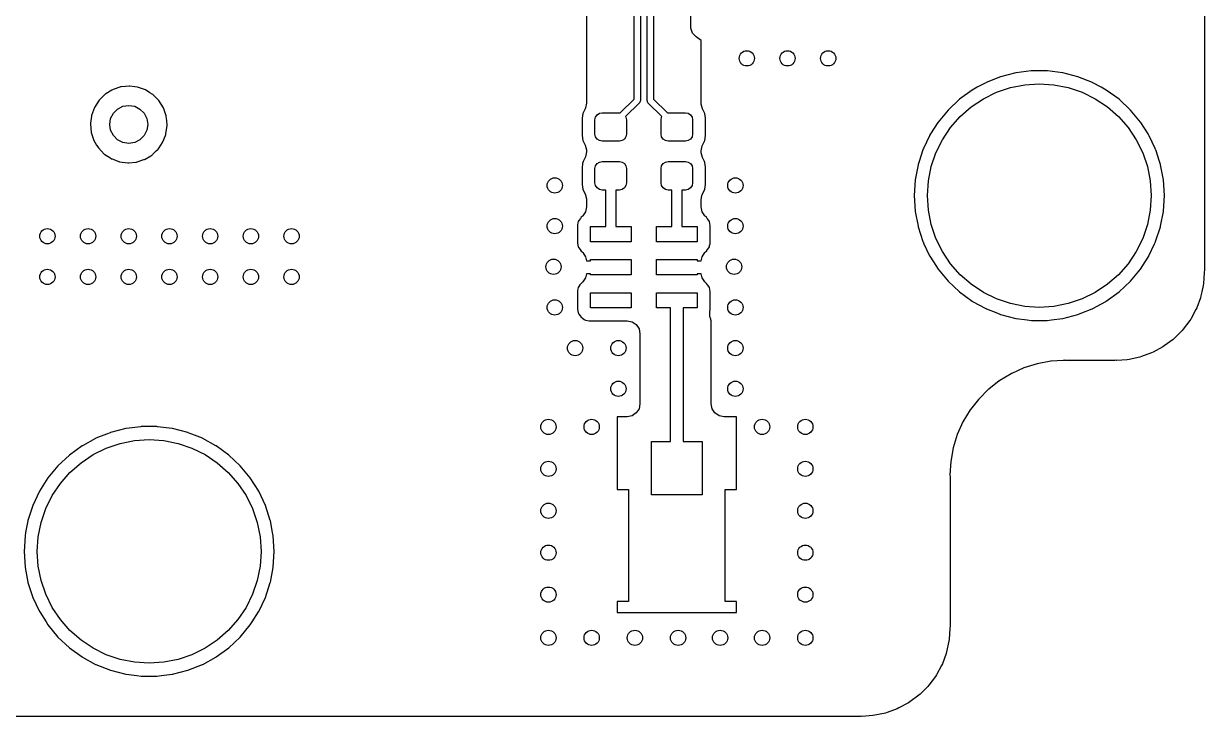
# Model space of a CAD drawing. Extents: x 0.99 to 4.24, y -7.27 to -4.02.
# Drawn here: x 3.328 to 4.242, y -7.273 to -6.737 of the extents above; entities that cross this region are included whole.
import ezdxf

# ---------------------------------------------------------------- set-up
doc = ezdxf.new("R2010")
doc.units = 0
doc.header["$MEASUREMENT"] = 0
doc.layers.add('BLACK', color=7, linetype='CONTINUOUS')

msp = doc.modelspace()

# ---------------------------------------------------------------- linework, layer by layer
at = {"layer": 'BLACK', "linetype": 'CONTINUOUS'}
for p, q in [((4.24195, -5.79568), (4.24195, -6.92717)), ((3.80557, -6.59087), (3.80557, -6.79634)), ((3.81057, -6.79634), (3.81057, -6.59087)), ((3.80057, -6.7953), (3.80057, -6.60472)), ((3.81557, -6.60472), (3.81557, -6.7953)), ((3.76378, -6.68799), (3.76378, -6.79838)), ((3.84449, -6.73911), (3.84449, -6.71565)), ((3.84459, -6.74052), (3.84449, -6.73911)), ((3.84588, -6.74419), (3.84459, -6.74052)), ((3.84847, -6.74708), (3.84588, -6.74419)), ((3.85236, -6.75), (3.84847, -6.74708)), ((3.85236, -6.79838), (3.85236, -6.75)), ((4.08425, -6.77799), (4.07295, -6.78247)), ((4.09603, -6.77497), (4.08425, -6.77799)), ((4.09634, -6.77493), (4.09603, -6.77497)), ((4.10778, -6.77348), (4.09634, -6.77493)), ((4.09634, -6.77493), (4.09634, -6.77493)), ((4.10809, -6.77344), (4.10778, -6.77348)), ((4.12025, -6.77344), (4.10809, -6.77344)), ((4.12056, -6.77348), (4.12025, -6.77344)), ((4.13201, -6.77493), (4.12056, -6.77348)), ((4.13232, -6.77497), (4.13201, -6.77493)), ((4.13201, -6.77493), (4.13201, -6.77493)), ((4.14409, -6.77799), (4.13232, -6.77497)), ((4.1554, -6.78247), (4.14409, -6.77799)), ((3.39631, -6.78835), (3.39162, -6.79124)), ((3.39679, -6.78806), (3.39631, -6.78835)), ((3.39631, -6.78835), (3.39631, -6.78835)), ((3.39732, -6.78788), (3.39679, -6.78806)), ((3.40254, -6.7861), (3.39732, -6.78788)), ((3.39732, -6.78788), (3.39732, -6.78788)), ((3.40306, -6.78592), (3.40254, -6.7861)), ((3.40362, -6.78586), (3.40306, -6.78592)), ((3.40699, -6.78551), (3.40362, -6.78586)), ((3.40362, -6.78586), (3.40362, -6.78586)), ((3.40966, -6.78523), (3.40699, -6.78551)), ((3.41021, -6.78529), (3.40966, -6.78523)), ((3.41411, -6.78576), (3.41021, -6.78529)), ((3.41021, -6.78529), (3.41021, -6.78529)), ((3.41624, -6.78601), (3.41411, -6.78576)), ((3.42248, -6.78824), (3.41624, -6.78601)), ((3.42586, -6.79038), (3.42248, -6.78824)), ((4.06229, -6.78833), (4.05245, -6.79547)), ((4.06616, -6.7862), (4.06229, -6.78833)), ((4.07267, -6.78262), (4.06616, -6.7862)), ((4.07087, -6.79507), (4.08103, -6.79006)), ((4.07295, -6.78247), (4.07267, -6.78262)), ((4.07267, -6.78262), (4.07267, -6.78262)), ((4.08103, -6.79006), (4.09176, -6.78642)), ((4.09176, -6.78642), (4.10287, -6.78421)), ((4.10287, -6.78421), (4.11417, -6.78346)), ((4.11417, -6.78346), (4.12548, -6.78421)), ((4.12548, -6.78421), (4.13659, -6.78642)), ((4.13659, -6.78642), (4.14732, -6.79006)), ((4.14732, -6.79006), (4.15748, -6.79507)), ((4.15567, -6.78262), (4.1554, -6.78247)), ((4.16218, -6.7862), (4.15567, -6.78262)), ((4.15567, -6.78262), (4.15567, -6.78262)), ((4.16605, -6.78833), (4.16218, -6.7862)), ((4.17589, -6.79547), (4.16605, -6.78833)), ((3.38641, -6.79617), (3.38282, -6.80174)), ((3.39048, -6.79218), (3.38641, -6.79617)), ((3.39074, -6.79192), (3.39048, -6.79218)), ((3.39114, -6.79153), (3.39074, -6.79192)), ((3.39074, -6.79192), (3.39074, -6.79192)), ((3.39162, -6.79124), (3.39114, -6.79153)), ((3.42761, -6.79149), (3.42586, -6.79038)), ((3.42808, -6.79179), (3.42761, -6.79149)), ((3.42761, -6.79149), (3.42761, -6.79149)), ((3.43275, -6.79649), (3.42808, -6.79179)), ((3.43626, -6.80211), (3.43275, -6.79649)), ((3.76378, -6.79838), (3.76302, -6.80219)), ((3.78984, -6.80604), (3.80057, -6.7953)), ((3.80484, -6.79811), (3.79401, -6.80893)), ((3.80529, -6.79702), (3.80484, -6.79811)), ((3.80557, -6.79634), (3.80529, -6.79702)), ((3.8113, -6.79811), (3.81057, -6.79634)), ((3.82213, -6.80893), (3.8113, -6.79811)), ((3.81557, -6.7953), (3.82631, -6.80604)), ((3.85239, -6.79916), (3.85236, -6.79838)), ((3.85345, -6.8029), (3.85239, -6.79916)), ((4.05245, -6.79547), (4.04359, -6.8038)), ((4.06145, -6.80136), (4.07087, -6.79507)), ((4.15748, -6.79507), (4.1669, -6.80136)), ((4.18476, -6.8038), (4.17589, -6.79547)), ((3.38055, -6.80797), (3.38048, -6.80852)), ((3.38282, -6.80174), (3.38055, -6.80797)), ((3.39541, -6.8104), (3.3975, -6.80628)), ((3.3975, -6.80628), (3.40077, -6.80302)), ((3.40077, -6.80302), (3.40489, -6.80092)), ((3.40489, -6.80092), (3.40945, -6.8002)), ((3.40945, -6.8002), (3.41401, -6.80092)), ((3.41401, -6.80092), (3.41813, -6.80302)), ((3.41813, -6.80302), (3.42139, -6.80628)), ((3.42139, -6.80628), (3.42349, -6.8104)), ((3.43844, -6.80837), (3.43626, -6.80211)), ((3.43851, -6.80893), (3.43844, -6.80837)), ((3.76083, -6.80656), (3.76026, -6.8102)), ((3.76119, -6.80586), (3.76083, -6.80656)), ((3.76269, -6.8029), (3.76119, -6.80586)), ((3.76119, -6.80586), (3.76119, -6.80586)), ((3.76302, -6.80219), (3.76269, -6.8029)), ((3.7707, -6.80931), (3.77189, -6.80752)), ((3.77189, -6.80752), (3.77368, -6.80633)), ((3.77368, -6.80633), (3.77579, -6.80591)), ((3.77579, -6.80591), (3.78917, -6.80591)), ((3.78917, -6.80591), (3.78984, -6.80604)), ((3.82631, -6.80604), (3.82697, -6.80591)), ((3.82697, -6.80591), (3.84035, -6.80591)), ((3.84035, -6.80591), (3.84246, -6.80633)), ((3.84246, -6.80633), (3.84425, -6.80752)), ((3.84425, -6.80752), (3.84545, -6.80931)), ((3.85495, -6.80586), (3.85345, -6.8029)), ((3.85531, -6.80656), (3.85495, -6.80586)), ((3.85495, -6.80586), (3.85495, -6.80586)), ((3.85589, -6.8102), (3.85531, -6.80656)), ((4.04359, -6.8038), (4.03584, -6.81317)), ((4.05293, -6.80883), (4.06145, -6.80136)), ((4.1669, -6.80136), (4.17542, -6.80883)), ((4.19251, -6.81317), (4.18476, -6.8038)), ((3.37979, -6.81399), (3.37972, -6.81455)), ((3.37972, -6.81455), (3.38036, -6.82114)), ((3.38048, -6.80852), (3.37979, -6.81399)), ((3.38048, -6.80852), (3.38048, -6.80852)), ((3.39469, -6.81496), (3.39541, -6.8104)), ((3.39541, -6.81952), (3.39469, -6.81496)), ((3.42349, -6.8104), (3.42421, -6.81496)), ((3.42421, -6.81496), (3.42349, -6.81952)), ((3.43825, -6.82236), (3.43917, -6.81579)), ((3.43861, -6.80981), (3.43851, -6.80893)), ((3.43851, -6.80893), (3.43851, -6.80893)), ((3.43918, -6.81496), (3.43861, -6.80981)), ((3.43917, -6.81579), (3.43918, -6.81496)), ((3.76026, -6.8102), (3.76026, -6.82366)), ((3.77028, -6.81142), (3.7707, -6.80931)), ((3.77028, -6.82244), (3.77028, -6.81142)), ((3.79401, -6.80893), (3.79427, -6.80931)), ((3.79427, -6.80931), (3.79469, -6.81142)), ((3.79469, -6.81142), (3.79469, -6.82244)), ((3.82146, -6.81142), (3.82188, -6.80931)), ((3.82146, -6.82244), (3.82146, -6.81142)), ((3.82188, -6.80931), (3.82213, -6.80893)), ((3.84545, -6.80931), (3.84587, -6.81142)), ((3.84587, -6.81142), (3.84587, -6.82244)), ((3.85589, -6.82366), (3.85589, -6.8102)), ((4.03567, -6.81343), (4.03001, -6.82236)), ((4.03584, -6.81317), (4.03567, -6.81343)), ((4.03916, -6.82677), (4.04546, -6.81735)), ((4.04546, -6.81735), (4.05293, -6.80883)), ((4.17542, -6.80883), (4.18289, -6.81735)), ((4.18289, -6.81735), (4.18918, -6.82677)), ((4.19267, -6.81343), (4.19251, -6.81317)), ((4.19834, -6.82236), (4.19267, -6.81343)), ((3.38036, -6.82114), (3.38246, -6.82743)), ((3.3975, -6.82364), (3.39541, -6.81952)), ((3.40077, -6.8269), (3.3975, -6.82364)), ((3.42139, -6.82364), (3.41813, -6.8269)), ((3.42349, -6.81952), (3.42139, -6.82364)), ((3.43589, -6.82855), (3.43775, -6.82366)), ((3.43775, -6.82366), (3.43805, -6.82288)), ((3.43805, -6.82288), (3.43825, -6.82236)), ((3.43805, -6.82288), (3.43805, -6.82288)), ((3.76026, -6.82366), (3.76083, -6.8273)), ((3.7707, -6.82455), (3.77028, -6.82244)), ((3.77189, -6.82634), (3.7707, -6.82455)), ((3.77368, -6.82753), (3.77189, -6.82634)), ((3.79307, -6.82634), (3.79128, -6.82753)), ((3.79427, -6.82455), (3.79307, -6.82634)), ((3.79469, -6.82244), (3.79427, -6.82455)), ((3.82188, -6.82455), (3.82146, -6.82244)), ((3.82307, -6.82634), (3.82188, -6.82455)), ((3.82486, -6.82753), (3.82307, -6.82634)), ((3.84425, -6.82634), (3.84246, -6.82753)), ((3.84545, -6.82455), (3.84425, -6.82634)), ((3.84587, -6.82244), (3.84545, -6.82455)), ((3.85531, -6.8273), (3.85589, -6.82366)), ((4.02919, -6.82372), (4.02459, -6.8335)), ((4.02932, -6.82343), (4.02919, -6.82372)), ((4.03001, -6.82236), (4.02932, -6.82343)), ((4.03415, -6.83693), (4.03916, -6.82677)), ((4.18918, -6.82677), (4.19419, -6.83693)), ((4.19902, -6.82343), (4.19834, -6.82236)), ((4.19915, -6.82372), (4.19902, -6.82343)), ((4.20376, -6.8335), (4.19915, -6.82372)), ((3.38246, -6.82743), (3.38459, -6.83095)), ((3.38459, -6.83095), (3.38546, -6.8324)), ((3.38546, -6.8324), (3.38589, -6.8331)), ((3.38589, -6.8331), (3.3905, -6.83787)), ((3.40489, -6.829), (3.40077, -6.8269)), ((3.40945, -6.82972), (3.40489, -6.829)), ((3.41401, -6.829), (3.40945, -6.82972)), ((3.41813, -6.8269), (3.41401, -6.829)), ((3.42792, -6.83818), (3.43075, -6.83548)), ((3.43075, -6.83548), (3.43223, -6.83407)), ((3.43223, -6.83407), (3.43287, -6.8331)), ((3.43287, -6.8331), (3.43559, -6.82902)), ((3.43559, -6.82902), (3.43589, -6.82855)), ((3.76083, -6.8273), (3.76119, -6.828)), ((3.76119, -6.828), (3.76119, -6.828)), ((3.76119, -6.828), (3.76269, -6.83095)), ((3.76269, -6.83095), (3.76375, -6.83469)), ((3.76375, -6.83469), (3.76378, -6.83548)), ((3.76378, -6.83548), (3.76378, -6.83618)), ((3.77579, -6.82795), (3.77368, -6.82753)), ((3.78917, -6.82795), (3.77579, -6.82795)), ((3.79128, -6.82753), (3.78917, -6.82795)), ((3.82697, -6.82795), (3.82486, -6.82753)), ((3.84035, -6.82795), (3.82697, -6.82795)), ((3.84246, -6.82753), (3.84035, -6.82795)), ((3.85236, -6.83548), (3.85312, -6.83166)), ((3.85236, -6.83618), (3.85236, -6.83548)), ((3.85312, -6.83166), (3.85345, -6.83095)), ((3.85345, -6.83095), (3.85495, -6.828)), ((3.85495, -6.828), (3.85531, -6.8273)), ((3.85495, -6.828), (3.85495, -6.828)), ((4.02405, -6.83473), (4.02115, -6.84365)), ((4.02415, -6.83444), (4.02405, -6.83473)), ((4.02459, -6.8335), (4.02415, -6.83444)), ((4.2042, -6.83444), (4.20376, -6.8335)), ((4.2043, -6.83473), (4.2042, -6.83444)), ((4.20719, -6.84365), (4.2043, -6.83473)), ((3.3905, -6.83787), (3.39096, -6.83818)), ((3.39096, -6.83818), (3.39096, -6.83818)), ((3.39096, -6.83818), (3.39482, -6.8407)), ((3.39482, -6.8407), (3.39604, -6.8415)), ((3.39604, -6.8415), (3.39656, -6.84169)), ((3.39656, -6.84169), (3.39795, -6.84221)), ((3.39795, -6.84221), (3.40226, -6.84381)), ((3.40226, -6.84381), (3.40883, -6.84469)), ((3.40883, -6.84469), (3.40938, -6.84464)), ((3.40938, -6.84464), (3.41487, -6.84414)), ((3.40938, -6.84464), (3.40938, -6.84464)), ((3.41487, -6.84414), (3.41543, -6.84409)), ((3.41487, -6.84414), (3.41487, -6.84414)), ((3.41543, -6.84409), (3.41596, -6.84392)), ((3.41596, -6.84392), (3.4212, -6.84221)), ((3.41596, -6.84392), (3.41596, -6.84392)), ((3.4212, -6.84221), (3.42173, -6.84204)), ((3.4212, -6.84221), (3.4212, -6.84221)), ((3.42173, -6.84204), (3.42221, -6.84175)), ((3.42221, -6.84175), (3.4264, -6.83926)), ((3.42221, -6.84175), (3.42221, -6.84175)), ((3.4264, -6.83926), (3.42743, -6.83864)), ((3.42743, -6.83864), (3.42792, -6.83818)), ((3.76083, -6.84435), (3.76071, -6.84513)), ((3.76119, -6.84365), (3.76083, -6.84435)), ((3.76269, -6.8407), (3.76119, -6.84365)), ((3.76119, -6.84365), (3.76119, -6.84365)), ((3.76302, -6.83999), (3.76269, -6.8407)), ((3.76378, -6.83618), (3.76302, -6.83999)), ((3.77189, -6.84532), (3.77368, -6.84412)), ((3.77368, -6.84412), (3.77579, -6.8437)), ((3.77579, -6.8437), (3.78917, -6.8437)), ((3.78917, -6.8437), (3.79128, -6.84412)), ((3.79128, -6.84412), (3.79307, -6.84532)), ((3.82307, -6.84532), (3.82486, -6.84412)), ((3.82486, -6.84412), (3.82697, -6.8437)), ((3.82697, -6.8437), (3.84035, -6.8437)), ((3.84035, -6.8437), (3.84246, -6.84412)), ((3.84246, -6.84412), (3.84425, -6.84532)), ((3.85239, -6.83696), (3.85236, -6.83618)), ((3.85345, -6.8407), (3.85239, -6.83696)), ((3.85495, -6.84365), (3.85345, -6.8407)), ((3.85531, -6.84435), (3.85495, -6.84365)), ((3.85495, -6.84365), (3.85495, -6.84365)), ((3.85589, -6.84799), (3.85531, -6.84435)), ((4.02115, -6.84365), (4.02039, -6.846)), ((4.03051, -6.84766), (4.03415, -6.83693)), ((4.19419, -6.83693), (4.19784, -6.84766)), ((4.20796, -6.846), (4.20719, -6.84365)), ((3.76057, -6.846), (3.76026, -6.84799)), ((3.76026, -6.84799), (3.76026, -6.86146)), ((3.76071, -6.84513), (3.76057, -6.846)), ((3.77028, -6.84921), (3.7707, -6.8471)), ((3.77028, -6.86024), (3.77028, -6.84921)), ((3.7707, -6.8471), (3.77189, -6.84532)), ((3.79307, -6.84532), (3.79427, -6.8471)), ((3.79427, -6.8471), (3.79469, -6.84921)), ((3.79469, -6.84921), (3.79469, -6.86024)), ((3.82146, -6.84921), (3.82188, -6.8471)), ((3.82146, -6.86024), (3.82146, -6.84921)), ((3.82188, -6.8471), (3.82307, -6.84532)), ((3.84425, -6.84532), (3.84545, -6.8471)), ((3.84545, -6.8471), (3.84587, -6.84921)), ((3.84587, -6.84921), (3.84587, -6.86024)), ((3.85589, -6.86146), (3.85589, -6.84799)), ((4.02008, -6.8476), (4.01811, -6.85794)), ((4.02033, -6.84631), (4.02008, -6.8476)), ((4.02039, -6.846), (4.02033, -6.84631)), ((4.02033, -6.84631), (4.02033, -6.84631)), ((4.0283, -6.85877), (4.03051, -6.84766)), ((4.19784, -6.84766), (4.20005, -6.85877)), ((4.20801, -6.84631), (4.20796, -6.846)), ((4.20826, -6.8476), (4.20801, -6.84631)), ((4.20801, -6.84631), (4.20801, -6.84631)), ((4.21023, -6.85794), (4.20826, -6.8476)), ((3.76026, -6.86146), (3.76083, -6.8651)), ((3.7707, -6.86235), (3.77028, -6.86024)), ((3.77189, -6.86413), (3.7707, -6.86235)), ((3.79427, -6.86235), (3.79307, -6.86413)), ((3.79469, -6.86024), (3.79427, -6.86235)), ((3.82188, -6.86235), (3.82146, -6.86024)), ((3.82307, -6.86413), (3.82188, -6.86235)), ((3.84545, -6.86235), (3.84425, -6.86413)), ((3.84587, -6.86024), (3.84545, -6.86235)), ((3.85531, -6.8651), (3.85589, -6.86146)), ((4.01811, -6.85794), (4.01735, -6.87008)), ((4.02756, -6.87008), (4.0283, -6.85877)), ((4.20005, -6.85877), (4.20079, -6.87008)), ((4.211, -6.87008), (4.21023, -6.85794)), ((3.76083, -6.8651), (3.76119, -6.86579)), ((3.76119, -6.86579), (3.76119, -6.86579)), ((3.76119, -6.86579), (3.76269, -6.86875)), ((3.76269, -6.86875), (3.76375, -6.87249)), ((3.76375, -6.87249), (3.76378, -6.87327)), ((3.77368, -6.86533), (3.77189, -6.86413)), ((3.77579, -6.86575), (3.77368, -6.86533)), ((3.7786, -6.86575), (3.77579, -6.86575)), ((3.7786, -6.89409), (3.7786, -6.86575)), ((3.78917, -6.86575), (3.78636, -6.86575)), ((3.78636, -6.86575), (3.78636, -6.89409)), ((3.79128, -6.86533), (3.78917, -6.86575)), ((3.79307, -6.86413), (3.79128, -6.86533)), ((3.82486, -6.86533), (3.82307, -6.86413)), ((3.82697, -6.86575), (3.82486, -6.86533)), ((3.82978, -6.86575), (3.82697, -6.86575)), ((3.82978, -6.89409), (3.82978, -6.86575)), ((3.84035, -6.86575), (3.83754, -6.86575)), ((3.83754, -6.86575), (3.83754, -6.89409)), ((3.84246, -6.86533), (3.84035, -6.86575)), ((3.84425, -6.86413), (3.84246, -6.86533)), ((3.85236, -6.87327), (3.853, -6.87008)), ((3.853, -6.87008), (3.85312, -6.86946)), ((3.85312, -6.86946), (3.85345, -6.86875)), ((3.85345, -6.86875), (3.85495, -6.86579)), ((3.85495, -6.86579), (3.85531, -6.8651)), ((3.85495, -6.86579), (3.85495, -6.86579)), ((4.01735, -6.87008), (4.01811, -6.88221)), ((4.0283, -6.88138), (4.02756, -6.87008)), ((4.20079, -6.87008), (4.20005, -6.88138)), ((4.21023, -6.88221), (4.211, -6.87008)), ((3.76378, -6.87874), (3.76302, -6.88256)), ((3.76378, -6.87327), (3.76378, -6.87874)), ((3.85236, -6.87874), (3.85236, -6.87327)), ((3.85312, -6.88256), (3.85236, -6.87874)), ((4.03051, -6.8925), (4.0283, -6.88138)), ((4.20005, -6.88138), (4.19784, -6.8925)), ((3.75729, -6.89018), (3.7571, -6.89115)), ((3.75784, -6.88937), (3.75729, -6.89018)), ((3.75896, -6.88769), (3.75784, -6.88937)), ((3.75784, -6.88937), (3.75784, -6.88937)), ((3.75951, -6.88687), (3.75896, -6.88769)), ((3.76032, -6.88633), (3.75951, -6.88687)), ((3.76086, -6.88579), (3.76032, -6.88633)), ((3.76302, -6.88256), (3.76086, -6.88579)), ((3.85528, -6.88579), (3.85312, -6.88256)), ((3.85582, -6.88633), (3.85528, -6.88579)), ((3.85663, -6.88687), (3.85582, -6.88633)), ((3.85718, -6.88769), (3.85663, -6.88687)), ((3.8583, -6.88937), (3.85718, -6.88769)), ((3.85885, -6.89018), (3.8583, -6.88937)), ((3.8583, -6.88937), (3.8583, -6.88937)), ((3.85943, -6.89311), (3.85885, -6.89018)), ((4.01811, -6.88221), (4.01817, -6.88252)), ((4.01817, -6.88252), (4.02033, -6.89385)), ((4.20801, -6.89385), (4.21018, -6.88252)), ((4.21018, -6.88252), (4.21023, -6.88221)), ((3.75681, -6.89263), (3.75671, -6.89311)), ((3.75671, -6.89311), (3.75671, -6.90689)), ((3.7571, -6.89115), (3.75681, -6.89263)), ((3.76673, -6.90591), (3.76673, -6.89409)), ((3.76673, -6.89409), (3.7786, -6.89409)), ((3.78636, -6.89409), (3.79823, -6.89409)), ((3.79823, -6.89409), (3.79823, -6.90591)), ((3.81791, -6.90591), (3.81791, -6.89409)), ((3.81791, -6.89409), (3.82978, -6.89409)), ((3.83754, -6.89409), (3.84941, -6.89409)), ((3.84941, -6.89409), (3.84941, -6.90591)), ((3.85943, -6.90689), (3.85943, -6.89311)), ((4.02033, -6.89385), (4.02033, -6.89385)), ((4.02033, -6.89385), (4.02039, -6.89416)), ((4.02039, -6.89416), (4.02415, -6.90572)), ((4.03415, -6.90322), (4.03051, -6.8925)), ((4.19784, -6.8925), (4.19419, -6.90322)), ((4.2042, -6.90572), (4.20796, -6.89416)), ((4.20796, -6.89416), (4.20801, -6.89385)), ((4.20801, -6.89385), (4.20801, -6.89385)), ((3.75671, -6.90689), (3.75729, -6.90981)), ((3.79823, -6.90591), (3.76673, -6.90591)), ((3.84941, -6.90591), (3.81791, -6.90591)), ((3.85885, -6.90981), (3.85904, -6.90885)), ((3.85904, -6.90885), (3.85933, -6.90737)), ((3.85933, -6.90737), (3.85943, -6.90689)), ((3.85933, -6.90737), (3.85933, -6.90737)), ((4.02415, -6.90572), (4.02428, -6.90601)), ((4.02428, -6.90601), (4.02428, -6.90601)), ((4.02428, -6.90601), (4.02492, -6.90737)), ((4.02492, -6.90737), (4.02932, -6.91672)), ((4.03916, -6.91339), (4.03415, -6.90322)), ((4.19419, -6.90322), (4.18918, -6.91339)), ((4.19902, -6.91672), (4.20342, -6.90737)), ((4.20342, -6.90737), (4.20407, -6.90601)), ((4.20407, -6.90601), (4.2042, -6.90572)), ((4.20407, -6.90601), (4.20407, -6.90601)), ((3.75729, -6.90981), (3.75784, -6.91063)), ((3.75784, -6.91063), (3.75784, -6.91063)), ((3.75784, -6.91063), (3.75869, -6.9119)), ((3.75869, -6.9119), (3.75951, -6.91313)), ((3.75951, -6.91313), (3.76032, -6.91367)), ((3.76032, -6.91367), (3.76086, -6.91421)), ((3.76086, -6.91421), (3.76302, -6.91744)), ((3.76302, -6.91744), (3.76365, -6.92059)), ((3.85249, -6.92059), (3.85312, -6.91744)), ((3.85312, -6.91744), (3.85528, -6.91421)), ((3.85528, -6.91421), (3.85582, -6.91367)), ((3.85582, -6.91367), (3.85663, -6.91313)), ((3.85663, -6.91313), (3.85746, -6.9119)), ((3.85746, -6.9119), (3.8583, -6.91063)), ((3.8583, -6.91063), (3.85885, -6.90981)), ((3.8583, -6.91063), (3.8583, -6.91063)), ((4.02932, -6.91672), (4.02949, -6.91699)), ((4.02949, -6.91699), (4.02949, -6.91699)), ((4.02949, -6.91699), (4.0322, -6.92126)), ((4.04546, -6.92281), (4.03916, -6.91339)), ((4.18918, -6.91339), (4.18289, -6.92281)), ((4.19615, -6.92126), (4.19885, -6.91699)), ((4.19885, -6.91699), (4.19902, -6.91672)), ((4.19885, -6.91699), (4.19885, -6.91699)), ((3.76365, -6.92059), (3.76673, -6.92059)), ((3.76673, -6.92059), (3.76673, -6.91968)), ((3.76673, -6.91968), (3.79823, -6.91968)), ((3.79823, -6.91968), (3.79823, -6.9315)), ((3.81791, -6.9315), (3.81791, -6.91968)), ((3.81791, -6.91968), (3.84941, -6.91968)), ((3.84941, -6.91968), (3.84941, -6.92059)), ((3.84941, -6.92059), (3.85249, -6.92059)), ((4.0322, -6.92126), (4.03584, -6.92699)), ((4.03584, -6.92699), (4.04359, -6.93636)), ((4.05293, -6.93132), (4.04546, -6.92281)), ((4.18289, -6.92281), (4.17542, -6.93132)), ((4.18476, -6.93636), (4.19251, -6.92699)), ((4.19251, -6.92699), (4.19615, -6.92126)), ((4.24195, -6.92717), (4.24194, -6.92722)), ((4.24194, -6.92722), (4.24194, -6.92817)), ((3.76302, -6.93374), (3.76086, -6.93697)), ((3.76365, -6.93059), (3.76302, -6.93374)), ((3.76673, -6.93059), (3.76365, -6.93059)), ((3.76673, -6.9315), (3.76673, -6.93059)), ((3.79823, -6.9315), (3.76673, -6.9315)), ((3.84941, -6.9315), (3.81791, -6.9315)), ((3.85249, -6.93059), (3.84941, -6.93059)), ((3.84941, -6.93059), (3.84941, -6.9315)), ((3.85312, -6.93374), (3.85249, -6.93059)), ((3.85528, -6.93697), (3.85312, -6.93374)), ((4.04359, -6.93636), (4.05245, -6.94468)), ((4.06145, -6.93879), (4.05293, -6.93132)), ((4.17542, -6.93132), (4.1669, -6.93879)), ((4.17589, -6.94468), (4.18476, -6.93636)), ((4.2419, -6.92986), (4.2413, -6.9382)), ((4.24194, -6.92817), (4.24175, -6.92913)), ((4.24175, -6.92913), (4.24185, -6.92962)), ((4.24185, -6.92962), (4.2418, -6.92985)), ((4.2418, -6.92985), (4.2419, -6.92986)), ((3.75681, -6.94381), (3.75671, -6.94429)), ((3.75671, -6.94429), (3.75671, -6.95807)), ((3.7571, -6.94233), (3.75681, -6.94381)), ((3.75729, -6.94137), (3.7571, -6.94233)), ((3.75784, -6.94055), (3.75729, -6.94137)), ((3.75868, -6.93928), (3.75784, -6.94055)), ((3.75784, -6.94055), (3.75784, -6.94055)), ((3.75951, -6.93805), (3.75868, -6.93928)), ((3.76032, -6.93751), (3.75951, -6.93805)), ((3.76086, -6.93697), (3.76032, -6.93751)), ((3.76673, -6.95709), (3.76673, -6.94528)), ((3.76673, -6.94528), (3.79823, -6.94528)), ((3.79823, -6.94528), (3.79823, -6.95709)), ((3.81791, -6.95709), (3.81791, -6.94528)), ((3.81791, -6.94528), (3.84941, -6.94528)), ((3.84941, -6.94528), (3.84941, -6.95709)), ((3.85582, -6.93751), (3.85528, -6.93697)), ((3.85663, -6.93805), (3.85582, -6.93751)), ((3.85745, -6.93928), (3.85663, -6.93805)), ((3.8583, -6.94055), (3.85745, -6.93928)), ((3.85885, -6.94137), (3.8583, -6.94055)), ((3.8583, -6.94055), (3.8583, -6.94055)), ((3.85943, -6.94429), (3.85885, -6.94137)), ((3.85943, -6.95807), (3.85943, -6.94429)), ((4.05245, -6.94468), (4.06229, -6.95183)), ((4.07087, -6.94509), (4.06145, -6.93879)), ((4.08103, -6.9501), (4.07087, -6.94509)), ((4.15748, -6.94509), (4.14732, -6.9501)), ((4.1669, -6.93879), (4.15748, -6.94509)), ((4.16605, -6.95183), (4.17589, -6.94468)), ((4.23999, -6.94468), (4.23932, -6.9478)), ((4.2411, -6.93961), (4.23999, -6.94468)), ((4.2413, -6.9382), (4.2411, -6.93961)), ((4.06229, -6.95183), (4.06257, -6.95198)), ((4.06257, -6.95198), (4.07267, -6.95754)), ((4.09176, -6.95374), (4.08103, -6.9501)), ((4.10287, -6.95595), (4.09176, -6.95374)), ((4.13659, -6.95374), (4.12548, -6.95595)), ((4.14732, -6.9501), (4.13659, -6.95374)), ((4.15567, -6.95754), (4.16578, -6.95198)), ((4.16578, -6.95198), (4.16605, -6.95183)), ((4.23892, -6.94916), (4.23599, -6.95701)), ((4.23932, -6.9478), (4.23892, -6.94916)), ((3.75671, -6.95807), (3.75729, -6.961)), ((3.75729, -6.961), (3.75784, -6.96181)), ((3.75784, -6.96181), (3.75784, -6.96181)), ((3.75784, -6.96181), (3.75869, -6.96308)), ((3.75869, -6.96308), (3.75951, -6.96431)), ((3.79823, -6.95709), (3.76673, -6.95709)), ((3.82866, -6.95709), (3.81791, -6.95709)), ((3.82866, -7.06043), (3.82866, -6.95709)), ((3.84941, -6.95709), (3.83866, -6.95709)), ((3.83866, -6.95709), (3.83866, -7.06043)), ((3.85907, -6.95988), (3.85933, -6.95855)), ((3.85907, -6.96377), (3.85907, -6.95988)), ((3.85988, -6.96573), (3.85907, -6.96377)), ((3.85933, -6.95855), (3.85943, -6.95807)), ((4.07267, -6.95754), (4.07267, -6.95754)), ((4.07267, -6.95754), (4.07295, -6.95769)), ((4.07295, -6.95769), (4.07324, -6.9578)), ((4.07324, -6.9578), (4.07324, -6.9578)), ((4.07324, -6.9578), (4.0813, -6.961)), ((4.0813, -6.961), (4.08425, -6.96216)), ((4.08425, -6.96216), (4.09603, -6.96519)), ((4.11417, -6.95669), (4.10287, -6.95595)), ((4.12548, -6.95595), (4.11417, -6.95669)), ((4.13232, -6.96519), (4.14409, -6.96216)), ((4.14409, -6.96216), (4.14705, -6.961)), ((4.14705, -6.961), (4.15511, -6.9578)), ((4.15511, -6.9578), (4.1554, -6.95769)), ((4.15511, -6.9578), (4.15511, -6.9578)), ((4.1554, -6.95769), (4.15567, -6.95754)), ((4.15567, -6.95754), (4.15567, -6.95754)), ((4.2354, -6.95831), (4.23162, -6.96523)), ((4.23599, -6.95701), (4.2354, -6.95831)), ((3.75951, -6.96431), (3.76032, -6.96486)), ((3.76032, -6.96486), (3.76201, -6.96598)), ((3.76201, -6.96598), (3.76201, -6.96598)), ((3.76201, -6.96598), (3.76282, -6.96652)), ((3.76282, -6.96652), (3.76575, -6.96711)), ((3.76575, -6.96711), (3.76935, -6.96711)), ((3.76935, -6.96711), (3.79516, -6.96711)), ((3.79516, -6.96711), (3.79897, -6.96786)), ((3.79897, -6.96786), (3.8022, -6.97002)), ((3.8022, -6.97002), (3.80436, -6.97326)), ((3.86004, -6.96654), (3.85988, -6.96573)), ((3.86024, -6.96654), (3.86004, -6.96654)), ((3.86024, -7.03138), (3.86024, -6.96654)), ((4.09603, -6.96519), (4.09634, -6.96523)), ((4.09634, -6.96523), (4.09634, -6.96523)), ((4.09634, -6.96523), (4.10472, -6.96629)), ((4.10472, -6.96629), (4.10809, -6.96671)), ((4.10809, -6.96671), (4.12025, -6.96671)), ((4.12025, -6.96671), (4.12362, -6.96629)), ((4.12362, -6.96629), (4.13201, -6.96523)), ((4.13201, -6.96523), (4.13232, -6.96519)), ((4.13201, -6.96523), (4.13201, -6.96523)), ((4.23061, -6.96686), (4.22559, -6.97357)), ((4.23138, -6.96566), (4.23061, -6.96686)), ((4.23162, -6.96523), (4.23138, -6.96566)), ((3.80436, -6.97326), (3.80512, -6.97707)), ((3.80512, -6.97707), (3.80512, -7.03138)), ((4.21766, -6.9815), (4.21095, -6.98652)), ((4.21873, -6.98057), (4.21766, -6.9815)), ((4.22466, -6.97464), (4.21873, -6.98057)), ((4.22559, -6.97357), (4.22466, -6.97464)), ((4.20976, -6.98729), (4.2024, -6.9913)), ((4.21095, -6.98652), (4.20976, -6.98729)), ((4.11258, -7.00028), (4.10233, -7.00347)), ((4.12314, -6.99834), (4.11258, -7.00028)), ((4.12344, -6.99832), (4.12314, -6.99834)), ((4.13261, -6.99777), (4.12344, -6.99832)), ((4.12344, -6.99832), (4.12344, -6.99832)), ((4.13361, -6.99771), (4.13261, -6.99777)), ((4.13261, -6.99777), (4.13261, -6.99777)), ((4.13386, -6.99766), (4.13361, -6.99771)), ((4.13482, -6.99785), (4.13386, -6.99766)), ((4.13578, -6.99785), (4.13482, -6.99785)), ((4.13583, -6.99785), (4.13578, -6.99785)), ((4.15354, -6.99785), (4.13583, -6.99785)), ((4.17126, -6.99785), (4.15354, -6.99785)), ((4.17131, -6.99785), (4.17126, -6.99785)), ((4.17227, -6.99785), (4.17131, -6.99785)), ((4.17323, -6.99766), (4.17227, -6.99785)), ((4.17395, -6.9978), (4.17323, -6.99766)), ((4.1823, -6.99721), (4.17395, -6.9978)), ((4.1837, -6.997), (4.1823, -6.99721)), ((4.19189, -6.99522), (4.1837, -6.997)), ((4.19326, -6.99482), (4.19189, -6.99522)), ((4.20111, -6.99189), (4.19326, -6.99482)), ((4.2024, -6.9913), (4.20111, -6.99189)), ((4.09228, -7.00803), (4.0836, -7.01328)), ((4.09253, -7.00788), (4.09228, -7.00803)), ((4.09281, -7.00775), (4.09253, -7.00788)), ((4.09743, -7.00567), (4.09281, -7.00775)), ((4.09281, -7.00775), (4.09281, -7.00775)), ((4.10233, -7.00347), (4.09743, -7.00567)), ((4.08311, -7.01362), (4.07513, -7.01987)), ((4.08334, -7.01343), (4.08311, -7.01362)), ((4.08311, -7.01362), (4.08311, -7.01362)), ((4.0836, -7.01328), (4.08334, -7.01343)), ((4.0836, -7.01328), (4.0836, -7.01328)), ((4.0673, -7.02765), (4.06711, -7.02788)), ((4.07489, -7.02006), (4.0673, -7.02765)), ((4.07513, -7.01987), (4.07489, -7.02006)), ((4.07513, -7.01987), (4.07513, -7.01987)), ((3.80436, -7.03519), (3.8022, -7.03842)), ((3.80512, -7.03138), (3.80436, -7.03519)), ((3.86099, -7.03519), (3.86024, -7.03138)), ((3.86315, -7.03842), (3.86099, -7.03519)), ((4.06068, -7.0361), (4.05512, -7.04529)), ((4.06086, -7.03586), (4.06068, -7.0361)), ((4.06711, -7.02788), (4.06086, -7.03586)), ((4.06086, -7.03586), (4.06086, -7.03586)), ((4.06711, -7.02788), (4.06711, -7.02788)), ((3.79516, -7.04134), (3.7874, -7.04134)), ((3.7874, -7.04134), (3.7874, -7.09783)), ((3.79897, -7.04058), (3.79516, -7.04134)), ((3.8022, -7.03842), (3.79897, -7.04058)), ((3.86639, -7.04058), (3.86315, -7.03842)), ((3.8702, -7.04134), (3.86639, -7.04058)), ((3.87992, -7.04134), (3.8702, -7.04134)), ((3.87992, -7.09783), (3.87992, -7.04134)), ((4.05512, -7.04529), (4.05071, -7.05508)), ((3.39218, -7.05481), (3.38397, -7.05806)), ((3.39499, -7.0537), (3.39218, -7.05481)), ((3.39528, -7.05358), (3.39499, -7.0537)), ((3.39499, -7.0537), (3.39499, -7.0537)), ((3.40705, -7.05056), (3.39528, -7.05358)), ((3.40736, -7.05052), (3.40705, -7.05056)), ((3.41881, -7.04907), (3.40736, -7.05052)), ((3.40736, -7.05052), (3.40736, -7.05052)), ((3.41912, -7.04904), (3.41881, -7.04907)), ((3.43128, -7.04904), (3.41912, -7.04904)), ((3.43159, -7.04907), (3.43128, -7.04904)), ((3.44303, -7.05052), (3.43159, -7.04907)), ((3.44334, -7.05056), (3.44303, -7.05052)), ((3.44303, -7.05052), (3.44303, -7.05052)), ((3.45512, -7.05358), (3.44334, -7.05056)), ((3.45541, -7.0537), (3.45512, -7.05358)), ((3.45821, -7.05481), (3.45541, -7.0537)), ((3.45541, -7.0537), (3.45541, -7.0537)), ((3.46642, -7.05806), (3.45821, -7.05481)), ((4.05071, -7.05508), (4.04752, -7.06533)), ((3.37332, -7.06392), (3.36348, -7.07106)), ((3.37359, -7.06377), (3.37332, -7.06392)), ((3.3837, -7.05821), (3.37359, -7.06377)), ((3.38397, -7.05806), (3.3837, -7.05821)), ((3.3837, -7.05821), (3.3837, -7.05821)), ((3.39205, -7.06565), (3.40278, -7.06201)), ((3.40278, -7.06201), (3.41389, -7.0598)), ((3.41389, -7.0598), (3.4252, -7.05906)), ((3.4252, -7.05906), (3.4365, -7.0598)), ((3.4365, -7.0598), (3.44761, -7.06201)), ((3.44761, -7.06201), (3.45834, -7.06565)), ((3.4667, -7.05821), (3.46642, -7.05806)), ((3.4768, -7.06377), (3.4667, -7.05821)), ((3.4667, -7.05821), (3.4667, -7.05821)), ((3.47708, -7.06392), (3.4768, -7.06377)), ((3.48692, -7.07106), (3.47708, -7.06392)), ((3.81398, -7.10177), (3.81398, -7.06043)), ((3.81398, -7.06043), (3.82866, -7.06043)), ((3.83866, -7.06043), (3.85335, -7.06043)), ((3.85335, -7.06043), (3.85335, -7.10177)), ((3.36348, -7.07106), (3.35461, -7.07939)), ((3.37247, -7.07695), (3.38189, -7.07066)), ((3.38189, -7.07066), (3.39205, -7.06565)), ((3.45834, -7.06565), (3.4685, -7.07066)), ((3.4685, -7.07066), (3.47792, -7.07695)), ((3.49578, -7.07939), (3.48692, -7.07106)), ((4.04752, -7.06533), (4.04558, -7.0759)), ((3.35461, -7.07939), (3.34686, -7.08876)), ((3.36395, -7.08442), (3.37247, -7.07695)), ((3.47792, -7.07695), (3.48644, -7.08442)), ((3.50353, -7.08876), (3.49578, -7.07939)), ((4.04558, -7.0759), (4.04495, -7.08637)), ((3.34686, -7.08876), (3.34035, -7.09902)), ((3.35648, -7.09294), (3.36395, -7.08442)), ((3.48644, -7.08442), (3.49391, -7.09294)), ((3.51005, -7.09902), (3.50353, -7.08876)), ((4.04495, -7.08637), (4.0449, -7.08661)), ((4.0449, -7.08661), (4.04509, -7.08758)), ((4.04509, -7.08758), (4.04509, -7.08853)), ((4.04509, -7.08853), (4.0451, -7.08858)), ((4.0451, -7.08858), (4.0451, -7.20276)), ((3.34035, -7.09902), (3.33517, -7.11003)), ((3.35019, -7.10236), (3.35648, -7.09294)), ((3.49391, -7.09294), (3.50021, -7.10236)), ((3.51522, -7.11003), (3.51005, -7.09902)), ((3.7874, -7.09783), (3.79626, -7.09783)), ((3.79626, -7.09783), (3.79626, -7.18445)), ((3.87106, -7.18445), (3.87106, -7.09783)), ((3.87106, -7.09783), (3.87992, -7.09783)), ((3.33517, -7.11003), (3.33141, -7.12159)), ((3.34518, -7.11252), (3.35019, -7.10236)), ((3.50021, -7.10236), (3.50522, -7.11252)), ((3.51898, -7.12159), (3.51522, -7.11003)), ((3.85335, -7.10177), (3.81398, -7.10177)), ((3.34153, -7.12325), (3.34518, -7.11252)), ((3.50522, -7.11252), (3.50886, -7.12325)), ((3.33136, -7.1219), (3.32962, -7.131)), ((3.33141, -7.12159), (3.33136, -7.1219)), ((3.33136, -7.1219), (3.33136, -7.1219)), ((3.33932, -7.13436), (3.34153, -7.12325)), ((3.50886, -7.12325), (3.51107, -7.13436)), ((3.51904, -7.1219), (3.51898, -7.12159)), ((3.52078, -7.131), (3.51904, -7.1219)), ((3.51904, -7.1219), (3.51904, -7.1219)), ((3.32914, -7.13353), (3.32837, -7.14567)), ((3.32962, -7.131), (3.32914, -7.13353)), ((3.33858, -7.14567), (3.33932, -7.13436)), ((3.51107, -7.13436), (3.51181, -7.14567)), ((3.52126, -7.13353), (3.52078, -7.131)), ((3.52202, -7.14567), (3.52126, -7.13353)), ((3.32837, -7.14567), (3.32914, -7.1578)), ((3.33932, -7.15697), (3.33858, -7.14567)), ((3.51181, -7.14567), (3.51107, -7.15697)), ((3.52126, -7.1578), (3.52202, -7.14567)), ((3.32914, -7.1578), (3.32919, -7.15811)), ((3.32919, -7.15811), (3.33136, -7.16944)), ((3.34153, -7.16809), (3.33932, -7.15697)), ((3.51107, -7.15697), (3.50886, -7.16809)), ((3.51904, -7.16944), (3.5212, -7.15811)), ((3.5212, -7.15811), (3.52126, -7.1578)), ((3.33136, -7.16944), (3.33136, -7.16944)), ((3.33136, -7.16944), (3.33141, -7.16975)), ((3.33141, -7.16975), (3.33517, -7.18131)), ((3.34518, -7.17882), (3.34153, -7.16809)), ((3.50886, -7.16809), (3.50522, -7.17882)), ((3.51522, -7.18131), (3.51898, -7.16975)), ((3.51898, -7.16975), (3.51904, -7.16944)), ((3.51904, -7.16944), (3.51904, -7.16944)), ((3.33517, -7.18131), (3.34035, -7.19232)), ((3.35019, -7.18898), (3.34518, -7.17882)), ((3.50522, -7.17882), (3.50021, -7.18898)), ((3.51005, -7.19232), (3.51522, -7.18131)), ((3.34035, -7.19232), (3.34052, -7.19258)), ((3.35648, -7.1984), (3.35019, -7.18898)), ((3.50021, -7.18898), (3.49391, -7.1984)), ((3.50988, -7.19258), (3.51005, -7.19232)), ((3.79626, -7.18445), (3.7874, -7.18445)), ((3.7874, -7.18445), (3.7874, -7.19291)), ((3.87992, -7.18445), (3.87106, -7.18445)), ((3.87992, -7.19291), (3.87992, -7.18445)), ((3.34052, -7.19258), (3.34052, -7.19258)), ((3.34052, -7.19258), (3.34542, -7.20031)), ((3.34542, -7.20031), (3.34686, -7.20258)), ((3.36395, -7.20691), (3.35648, -7.1984)), ((3.49391, -7.1984), (3.48644, -7.20691)), ((3.50353, -7.20258), (3.50497, -7.20031)), ((3.50497, -7.20031), (3.50988, -7.19258)), ((3.50988, -7.19258), (3.50988, -7.19258)), ((3.7874, -7.19291), (3.87992, -7.19291)), ((3.34686, -7.20258), (3.35461, -7.21195)), ((3.37247, -7.21438), (3.36395, -7.20691)), ((3.48644, -7.20691), (3.47792, -7.21438)), ((3.49578, -7.21195), (3.50353, -7.20258)), ((4.04505, -7.20545), (4.04445, -7.21379)), ((4.04509, -7.20376), (4.0449, -7.20472)), ((4.0449, -7.20472), (4.045, -7.20521)), ((4.045, -7.20521), (4.04495, -7.20544)), ((4.04495, -7.20544), (4.04505, -7.20545)), ((4.0451, -7.20276), (4.04509, -7.20281)), ((4.04509, -7.20281), (4.04509, -7.20376)), ((3.35461, -7.21195), (3.36348, -7.22027)), ((3.38189, -7.22068), (3.37247, -7.21438)), ((3.47792, -7.21438), (3.4685, -7.22068)), ((3.48692, -7.22027), (3.49578, -7.21195)), ((4.04425, -7.2152), (4.04247, -7.22339)), ((4.04445, -7.21379), (4.04425, -7.2152)), ((3.36348, -7.22027), (3.37332, -7.22742)), ((3.37332, -7.22742), (3.37359, -7.22757)), ((3.37359, -7.22757), (3.3837, -7.23313)), ((3.39205, -7.22569), (3.38189, -7.22068)), ((3.40278, -7.22933), (3.39205, -7.22569)), ((3.45834, -7.22569), (3.44761, -7.22933)), ((3.4685, -7.22068), (3.45834, -7.22569)), ((3.4667, -7.23313), (3.4768, -7.22757)), ((3.4768, -7.22757), (3.47708, -7.22742)), ((3.47708, -7.22742), (3.48692, -7.22027)), ((4.04207, -7.22475), (4.03914, -7.2326)), ((4.04247, -7.22339), (4.04207, -7.22475)), ((3.3837, -7.23313), (3.3837, -7.23313)), ((3.3837, -7.23313), (3.38397, -7.23328)), ((3.38397, -7.23328), (3.39528, -7.23776)), ((3.39528, -7.23776), (3.40705, -7.24078)), ((3.41389, -7.23154), (3.40278, -7.22933)), ((3.4252, -7.23228), (3.41389, -7.23154)), ((3.4365, -7.23154), (3.4252, -7.23228)), ((3.44761, -7.22933), (3.4365, -7.23154)), ((3.44334, -7.24078), (3.45512, -7.23776)), ((3.45512, -7.23776), (3.46642, -7.23328)), ((3.46642, -7.23328), (3.4667, -7.23313)), ((3.4667, -7.23313), (3.4667, -7.23313)), ((4.03855, -7.2339), (4.03453, -7.24125)), ((4.03914, -7.2326), (4.03855, -7.2339)), ((3.40705, -7.24078), (3.40736, -7.24082)), ((3.40736, -7.24082), (3.40736, -7.24082)), ((3.40736, -7.24082), (3.41575, -7.24188)), ((3.41575, -7.24188), (3.41912, -7.2423)), ((3.41912, -7.2423), (3.43128, -7.2423)), ((3.43128, -7.2423), (3.43465, -7.24188)), ((3.43465, -7.24188), (3.44303, -7.24082)), ((3.44303, -7.24082), (3.44334, -7.24078)), ((3.44303, -7.24082), (3.44303, -7.24082)), ((4.03376, -7.24245), (4.02874, -7.24916)), ((4.03453, -7.24125), (4.03376, -7.24245)), ((4.02188, -7.25616), (4.02081, -7.25709)), ((4.02781, -7.25023), (4.02188, -7.25616)), ((4.02874, -7.24916), (4.02781, -7.25023)), ((4.01291, -7.26288), (4.00555, -7.26689)), ((4.0141, -7.26211), (4.01291, -7.26288)), ((4.02081, -7.25709), (4.0141, -7.26211)), ((3.97441, -7.27344), (1.26181, -7.27344)), ((3.97446, -7.27344), (3.97441, -7.27344)), ((3.97542, -7.27344), (3.97446, -7.27344)), ((3.97638, -7.27325), (3.97542, -7.27344)), ((3.9771, -7.27339), (3.97638, -7.27325)), ((3.98545, -7.2728), (3.9771, -7.27339)), ((3.98685, -7.27259), (3.98545, -7.2728)), ((3.99504, -7.27081), (3.98685, -7.27259)), ((3.99641, -7.27041), (3.99504, -7.27081)), ((4.00426, -7.26748), (3.99641, -7.27041)), ((4.00555, -7.26689), (4.00426, -7.26748))]:
    msp.add_line(p, q, dxfattribs=at)
at = {"layer": 'BLACK'}
for centre in [(3.8878, -6.76378), (3.91929, -6.76378), (3.95079, -6.76378), (3.73917, -6.8622), (3.87894, -6.8622), (3.73917, -6.8937), (3.87894, -6.8937), (3.34646, -6.90157), (3.37795, -6.90157), (3.40945, -6.90157), (3.44094, -6.90157), (3.47244, -6.90157), (3.50394, -6.90157), (3.53543, -6.90157), (3.34646, -6.93307), (3.37795, -6.93307), (3.40945, -6.93307), (3.44094, -6.93307), (3.47244, -6.93307), (3.50394, -6.93307), (3.53543, -6.93307), (3.73819, -6.9252), (3.87795, -6.9252), (3.73917, -6.95669), (3.87894, -6.95669), (3.75492, -6.98819), (3.78839, -6.98819), (3.87894, -6.98819), (3.78839, -7.01969), (3.87894, -7.01969), (3.73425, -7.04921), (3.76772, -7.04921), (3.89961, -7.04921), (3.93307, -7.04921), (3.73425, -7.08169), (3.93307, -7.08169), (3.73425, -7.11417), (3.93307, -7.11417), (3.73425, -7.14665), (3.93307, -7.14665), (3.73425, -7.17913), (3.93307, -7.17913), (3.73425, -7.2126), (3.76772, -7.2126), (3.80118, -7.2126), (3.83465, -7.2126), (3.86713, -7.2126), (3.89961, -7.2126), (3.93307, -7.2126)]:
    msp.add_circle(centre, 0.00591, dxfattribs=at)

doc.saveas('drawing.dxf')
